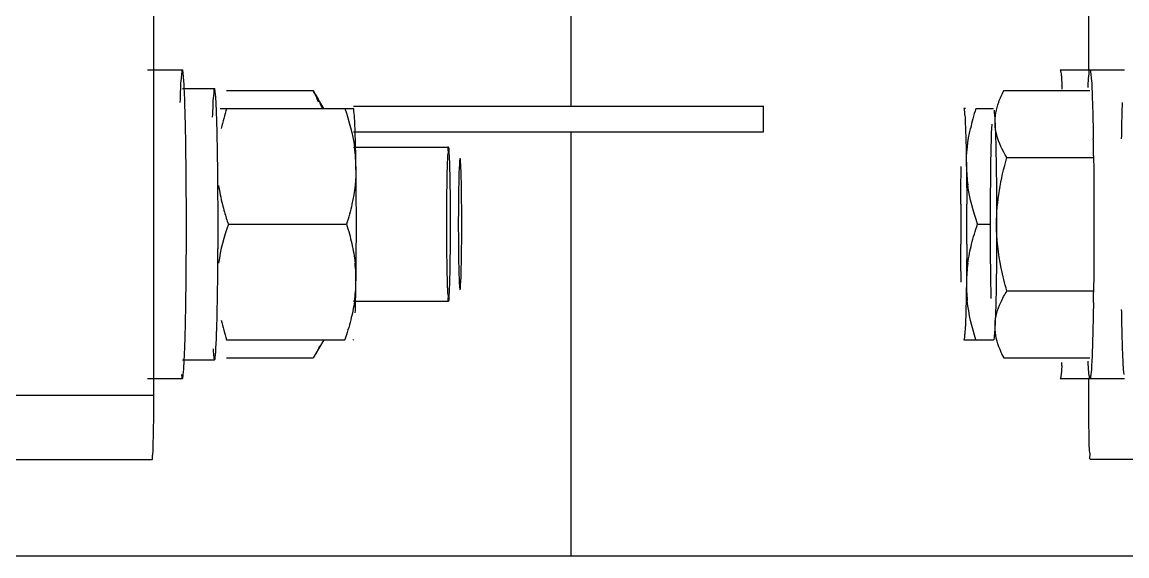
# Model space of a CAD drawing. Header units: millimetres. Extents: x 32496 to 166256, y 3504 to 23939.
# Drawn here: x 46390 to 46475.9, y 21551.9 to 21593.4 of the extents above; entities that cross this region are included whole.
import ezdxf

# ---------------------------------------------------------------- set-up
doc = ezdxf.new("R2010")
doc.units = ezdxf.units.MM
doc.layers.add('变压器模型_1__0', color=7, linetype='Continuous')

msp = doc.modelspace()

# ---------------------------------------------------------------- linework, layer by layer
at = {"layer": '变压器模型_1__0', "color": 6, "linetype": 'Continuous'}
for p, q in [((46400.22, 21564.388), (46400.22, 21679.388)), ((46472.922, 21589.694), (46472.922, 21598.718)), ((46432.64, 21597.219), (46432.64, 21586.888)), ((46399.741, 21589.694), (46402.44, 21589.694)), ((46470.702, 21589.694), (46475.715, 21589.694)), ((46402.44, 21588.244), (46404.939, 21588.244)), ((46405.879, 21588.086), (46412.618, 21588.086)), ((46412.618, 21588.086), (46412.778, 21587.821)), ((46466.322, 21588.086), (46466.162, 21587.821)), ((46466.322, 21588.086), (46473.016, 21588.086)), ((46413.433, 21586.685), (46412.778, 21587.821)), ((46405.391, 21586.694), (46415.736, 21586.694)), ((46415.736, 21586.888), (46447.64, 21586.888)), ((46447.64, 21584.888), (46447.64, 21586.888)), ((46463.341, 21586.694), (46463.205, 21586.694)), ((46464.144, 21586.694), (46465.508, 21586.694)), ((46415.736, 21584.888), (46447.64, 21584.888)), ((46432.64, 21584.888), (46432.64, 21551.888)), ((46415.736, 21583.694), (46423.133, 21583.694)), ((46423.137, 21583.692), (46423.133, 21583.694)), ((46466.558, 21582.89), (46473.252, 21582.89)), ((46406.015, 21577.694), (46415.204, 21577.694)), ((46464.28, 21577.694), (46465.283, 21577.694)), ((46415.736, 21571.694), (46423.133, 21571.694)), ((46423.133, 21571.694), (46423.137, 21571.696)), ((46466.558, 21572.498), (46473.252, 21572.498)), ((46405.879, 21568.694), (46415.068, 21568.694)), ((46413.433, 21568.703), (46412.778, 21567.567)), ((46463.205, 21568.694), (46465.508, 21568.694)), ((46412.778, 21567.567), (46412.618, 21567.302)), ((46466.162, 21567.567), (46466.322, 21567.302)), ((46402.44, 21567.144), (46404.939, 21567.144)), ((46405.879, 21567.302), (46412.618, 21567.302)), ((46466.322, 21567.302), (46473.016, 21567.302)), ((46399.741, 21565.694), (46402.44, 21565.694)), ((46470.702, 21565.694), (46475.715, 21565.694)), ((46472.922, 21564.388), (46472.922, 21565.694)), ((46339.968, 21559.388), (46400.089, 21559.388)), ((46488.059, 21559.388), (46473.053, 21559.388)), ((46263.64, 21551.888), (46786.057, 21551.888))]:
    msp.add_line(p, q, dxfattribs=at)
at = {"layer": '变压器模型_1__0', "color": 9, "linetype": 'Continuous'}
msp.add_line((46353.236, 21564.388), (46400.22, 21564.388), dxfattribs=at)
at = {"layer": '变压器模型_1__0', "color": 6, "linetype": 'Continuous'}
for centre, radius, start, end in [((46426.308, 21586.092), 44.596, 2.69826, 3.05591), ((46336.95, 21583.763), 68.196, 1.84642, 2.63741), ((46482.386, 21580.879), 19.146, 162.31783, 164.81939), ((46479.71, 21581.606), 16.373, 164.82417, 167.52219), ((46096.805, 21579.07), 305.942, 0.73126, 0.90284), ((46164.528, 21579.339), 240.678, 0.83587, 1.07062), ((46237.745, 21579.56), 178.214, 0.84673, 1.35669), ((46195.566, 21579.505), 277.754, 0.88148, 0.99533), ((46165.617, 21579.047), 307.706, 0.73706, 0.88109), ((46403.655, 21581.975), 12.288, 3.88183, 8.04207), ((46404.207, 21582.015), 11.734, 0.8756, 3.87171), ((46475.459, 21582.388), 12.051, 180.92122, 187.92536), ((46421.588, 21583.276), 16.54, 194.14435, 196.29453), ((46424.267, 21584.069), 19.333, 196.32412, 199.25428), ((46800.295, 21577.694), 337.326, 179.73449, 180.26551), ((46126.115, 21577.694), 337.326, 359.73449, 0.26551), ((45954.754, 21577.696), 448.001, 359.86363, 359.99978), ((46012.769, 21577.696), 392.447, 359.83882, 359.9997), ((46012.291, 21577.694), 392.925, 359.72188, 359.83928), ((45990.978, 21577.494), 411.776, 359.39483, 359.76622), ((46403.956, 21573.365), 11.985, 359.18369, 6.21394), ((46475.459, 21573), 12.052, 172.07846, 179.08), ((46093.288, 21576.369), 309.459, 359.09811, 359.29956), ((46164.184, 21576.054), 241.022, 358.93032, 359.18902), ((46403.877, 21573.389), 12.064, 351.92453, 359.0759), ((46252.5, 21575.509), 163.456, 358.63242, 358.95596), ((46212.137, 21576.266), 203.826, 358.94998, 359.1364), ((46475.392, 21573.023), 11.985, 179.18326, 186.21323), ((46164.819, 21576.353), 308.504, 359.11872, 359.26828), ((46302.553, 21574.302), 113.388, 358.23016, 358.63871), ((46437.468, 21568.702), 33.42, 356.54011, 356.96698)]:
    msp.add_arc(centre, radius, start, end, dxfattribs=at)
for points, knots in [([(46402.44, 21589.692), (46402.383, 21589.692), (46402.401, 21589.354), (46402.307, 21588.979), (46402.292, 21588.123), (46402.259, 21587.513), (46402.247, 21587.15)], [0, 0, 0, 0, 0.067125, 0.259821, 0.57384, 1, 1, 1, 1]), ([(46402.511, 21589.382), (46402.506, 21589.427), (46402.483, 21589.513), (46402.501, 21589.692), (46402.44, 21589.692)], [0, 0, 0, 0, 0.428297, 1, 1, 1, 1]), ([(46402.576, 21588.506), (46402.571, 21588.596), (46402.554, 21588.888), (46402.534, 21589.181), (46402.511, 21589.382)], [0, 0, 0, 0, 0.307698, 1, 1, 1, 1]), ([(46470.702, 21589.694), (46470.731, 21589.694), (46470.743, 21589.538), (46470.786, 21589.351), (46470.81, 21588.942), (46470.831, 21588.646), (46470.841, 21588.469)], [0, 0, 0, 0, 0.069702, 0.260174, 0.571225, 1, 1, 1, 1]), ([(46472.871, 21588.339), (46472.877, 21588.448), (46472.896, 21588.796), (46472.918, 21589.144), (46472.945, 21589.382)], [0, 0, 0, 0, 0.312587, 1, 1, 1, 1]), ([(46472.945, 21589.382), (46472.95, 21589.427), (46472.974, 21589.513), (46472.955, 21589.692), (46473.016, 21589.692)], [0, 0, 0, 0, 0.428297, 1, 1, 1, 1]), ([(46473.016, 21589.692), (46473.073, 21589.692), (46473.055, 21589.354), (46473.149, 21588.979), (46473.164, 21588.123), (46473.197, 21587.513), (46473.209, 21587.15)], [0, 0, 0, 0, 0.067125, 0.259821, 0.57384, 1, 1, 1, 1]), ([(46402.635, 21587.096), (46402.631, 21587.229), (46402.615, 21587.699), (46402.595, 21588.169), (46402.576, 21588.506)], [0, 0, 0, 0, 0.282726, 1, 1, 1, 1]), ([(46404.939, 21588.242), (46404.889, 21588.243), (46404.905, 21587.945), (46404.822, 21587.616), (46404.809, 21586.862), (46404.78, 21586.327), (46404.769, 21586.008)], [0, 0, 0, 0, 0.067125, 0.259821, 0.57384, 1, 1, 1, 1]), ([(46405.002, 21587.97), (46404.994, 21588.038), (46404.975, 21588.105), (46404.964, 21588.242), (46404.939, 21588.242)], [0, 0, 0, 0, 0.733464, 1, 1, 1, 1]), ([(46405.074, 21586.901), (46405.069, 21587.014), (46405.05, 21587.37), (46405.029, 21587.727), (46405.002, 21587.97)], [0, 0, 0, 0, 0.316918, 1, 1, 1, 1]), ([(46473.209, 21587.15), (46473.216, 21586.943), (46473.245, 21586.003), (46473.265, 21585.062), (46473.278, 21584.33)], [0, 0, 0, 0, 0.221177, 1, 1, 1, 1]), ([(46475.522, 21587.15), (46475.515, 21586.943), (46475.486, 21586.003), (46475.466, 21585.062), (46475.453, 21584.33)], [0, 0, 0, 0, 0.221177, 1, 1, 1, 1]), ([(46402.709, 21583.891), (46402.704, 21584.189), (46402.686, 21585.257), (46402.661, 21586.325), (46402.635, 21587.096)], [0, 0, 0, 0, 0.278673, 1, 1, 1, 1]), ([(46415.816, 21586.151), (46415.806, 21586.287), (46415.761, 21586.409), (46415.783, 21586.694), (46415.736, 21586.694)], [0, 0, 0, 0, 0.740027, 1, 1, 1, 1]), ([(46463.205, 21586.694), (46463.253, 21586.694), (46463.232, 21586.412), (46463.312, 21586.102), (46463.32, 21585.392), (46463.347, 21584.888), (46463.356, 21584.588)], [0, 0, 0, 0, 0.067688, 0.260366, 0.574189, 1, 1, 1, 1]), ([(46465.559, 21586.557), (46465.568, 21586.5), (46465.606, 21586.145), (46465.623, 21585.788), (46465.636, 21585.488)], [0, 0, 0, 0, 0.160483, 1, 1, 1, 1]), ([(46405.164, 21583.836), (46405.16, 21584.03), (46405.146, 21584.738), (46405.128, 21585.446), (46405.111, 21585.96)], [0, 0, 0, 0, 0.274354, 1, 1, 1, 1]), ([(46415.909, 21583.78), (46415.903, 21584.03), (46415.881, 21584.821), (46415.855, 21585.612), (46415.816, 21586.151)], [0, 0, 0, 0, 0.316073, 1, 1, 1, 1]), ([(46465.283, 21577.694), (46465.283, 21578.47), (46465.295, 21581.068), (46465.318, 21583.668), (46465.401, 21585.488)], [0, 0, 0, 0, 0.298652, 1, 1, 1, 1]), ([(46465.636, 21585.488), (46465.643, 21585.348), (46465.67, 21584.679), (46465.687, 21584.009), (46465.699, 21583.479)], [0, 0, 0, 0, 0.209541, 1, 1, 1, 1]), ([(46463.356, 21584.588), (46463.362, 21584.411), (46463.384, 21583.613), (46463.399, 21582.815), (46463.409, 21582.194)], [0, 0, 0, 0, 0.222097, 1, 1, 1, 1]), ([(46402.754, 21577.694), (46402.754, 21578.146), (46402.752, 21579.907), (46402.739, 21581.667), (46402.722, 21582.975)], [0, 0, 0, 0, 0.256926, 1, 1, 1, 1]), ([(46423.055, 21582.89), (46423.048, 21582.745), (46423.02, 21582.013), (46423.006, 21581.281), (46422.997, 21580.694)], [0, 0, 0, 0, 0.19848, 1, 1, 1, 1]), ([(46423.133, 21583.694), (46423.063, 21583.694), (46423.139, 21583.264), (46423.064, 21583.09), (46423.055, 21582.89)], [0, 0, 0, 0, 0.259472, 1, 1, 1, 1]), ([(46423.212, 21582.89), (46423.203, 21583.083), (46423.152, 21583.327), (46423.19, 21583.638), (46423.137, 21583.692)], [0, 0, 0, 0, 0.71721, 1, 1, 1, 1]), ([(46423.29, 21577.694), (46423.29, 21578.21), (46423.282, 21579.942), (46423.267, 21581.675), (46423.212, 21582.89)], [0, 0, 0, 0, 0.297707, 1, 1, 1, 1]), ([(46465.699, 21583.479), (46465.708, 21583.051), (46465.743, 21581.123), (46465.754, 21579.194), (46465.754, 21577.694)], [0, 0, 0, 0, 0.222137, 1, 1, 1, 1]), ([(46473.298, 21583.005), (46473.303, 21582.582), (46473.322, 21580.812), (46473.33, 21579.041), (46473.33, 21577.694)], [0, 0, 0, 0, 0.239034, 1, 1, 1, 1]), ([(46405.216, 21577.694), (46405.216, 21578.092), (46405.213, 21579.639), (46405.202, 21581.187), (46405.187, 21582.337)], [0, 0, 0, 0, 0.256926, 1, 1, 1, 1]), ([(46415.968, 21576.131), (46415.97, 21576.652), (46415.974, 21578.673), (46415.962, 21580.694), (46415.94, 21582.194)], [0, 0, 0, 0, 0.257767, 1, 1, 1, 1]), ([(46424.036, 21582.792), (46424.002, 21582.828), (46424.003, 21582.402), (46423.951, 21582.133), (46423.94, 21581.22), (46423.923, 21580.633), (46423.918, 21580.277)], [0, 0, 0, 0, 0.059195, 0.255159, 0.576201, 1, 1, 1, 1]), ([(46424.166, 21577.694), (46424.166, 21578.333), (46424.159, 21579.518), (46424.142, 21580.919), (46424.108, 21581.831), (46424.1, 21582.313), (46424.055, 21582.599), (46424.065, 21582.761), (46424.036, 21582.792)], [0, 0, 0, 0, 0.375766, 0.69732, 0.821679, 0.915471, 0.975522, 1, 1, 1, 1]), ([(46462.973, 21579.257), (46462.974, 21579.513), (46462.98, 21580.492), (46462.99, 21581.471), (46463.001, 21582.194)], [0, 0, 0, 0, 0.261286, 1, 1, 1, 1]), ([(46463.409, 21582.194), (46463.412, 21581.963), (46463.426, 21580.984), (46463.433, 21580.005), (46463.437, 21579.257)], [0, 0, 0, 0, 0.236446, 1, 1, 1, 1]), ([(46422.997, 21580.694), (46422.994, 21580.458), (46422.981, 21579.458), (46422.976, 21578.458), (46422.976, 21577.694)], [0, 0, 0, 0, 0.235642, 1, 1, 1, 1]), ([(46423.918, 21580.277), (46423.915, 21580.074), (46423.904, 21579.213), (46423.899, 21578.352), (46423.899, 21577.694)], [0, 0, 0, 0, 0.235202, 1, 1, 1, 1]), ([(46422.976, 21577.694), (46422.976, 21577.178), (46422.984, 21575.446), (46422.999, 21573.713), (46423.055, 21572.498)], [0, 0, 0, 0, 0.297707, 1, 1, 1, 1]), ([(46423.269, 21574.694), (46423.273, 21574.93), (46423.285, 21575.93), (46423.29, 21576.93), (46423.29, 21577.694)], [0, 0, 0, 0, 0.235642, 1, 1, 1, 1]), ([(46423.899, 21577.694), (46423.899, 21577.033), (46423.905, 21575.823), (46423.928, 21574.367), (46423.956, 21573.483), (46423.979, 21572.961), (46423.998, 21572.805), (46424.018, 21572.577), (46424.036, 21572.596)], [0, 0, 0, 0, 0.388231, 0.716235, 0.840199, 0.930656, 0.984494, 1, 1, 1, 1]), ([(46424.148, 21575.111), (46424.151, 21575.314), (46424.162, 21576.175), (46424.166, 21577.036), (46424.166, 21577.694)], [0, 0, 0, 0, 0.235202, 1, 1, 1, 1]), ([(46465.338, 21571.909), (46465.329, 21572.337), (46465.294, 21574.265), (46465.283, 21576.194), (46465.283, 21577.694)], [0, 0, 0, 0, 0.222137, 1, 1, 1, 1]), ([(46465.754, 21577.694), (46465.754, 21576.918), (46465.742, 21574.32), (46465.719, 21571.72), (46465.636, 21569.9)], [0, 0, 0, 0, 0.298652, 1, 1, 1, 1]), ([(46473.33, 21577.694), (46473.33, 21577.242), (46473.327, 21575.481), (46473.315, 21573.721), (46473.298, 21572.413)], [0, 0, 0, 0, 0.256926, 1, 1, 1, 1]), ([(46415.94, 21573.194), (46415.943, 21573.425), (46415.956, 21574.404), (46415.964, 21575.383), (46415.968, 21576.131)], [0, 0, 0, 0, 0.236446, 1, 1, 1, 1]), ([(46463.001, 21573.194), (46462.997, 21573.425), (46462.984, 21574.404), (46462.976, 21575.383), (46462.973, 21576.131)], [0, 0, 0, 0, 0.236446, 1, 1, 1, 1]), ([(46463.437, 21576.131), (46463.436, 21575.875), (46463.43, 21574.896), (46463.42, 21573.917), (46463.409, 21573.194)], [0, 0, 0, 0, 0.261286, 1, 1, 1, 1]), ([(46405.182, 21572.643), (46405.185, 21572.893), (46405.199, 21573.941), (46405.207, 21574.989), (46405.211, 21575.787)], [0, 0, 0, 0, 0.238798, 1, 1, 1, 1]), ([(46424.036, 21572.596), (46424.082, 21572.645), (46424.051, 21572.916), (46424.124, 21573.385), (46424.123, 21574.174), (46424.143, 21574.772), (46424.148, 21575.111)], [0, 0, 0, 0, 0.079912, 0.282005, 0.595283, 1, 1, 1, 1]), ([(46423.212, 21572.498), (46423.218, 21572.643), (46423.246, 21573.375), (46423.26, 21574.107), (46423.269, 21574.694)], [0, 0, 0, 0, 0.19848, 1, 1, 1, 1]), ([(46463.409, 21573.194), (46463.402, 21572.766), (46463.376, 21571.447), (46463.35, 21570.127), (46463.285, 21569.237)], [0, 0, 0, 0, 0.324034, 1, 1, 1, 1]), ([(46423.055, 21572.498), (46423.064, 21572.298), (46423.139, 21572.124), (46423.063, 21571.694), (46423.133, 21571.694)], [0, 0, 0, 0, 0.740528, 1, 1, 1, 1]), ([(46423.137, 21571.696), (46423.19, 21571.75), (46423.152, 21572.061), (46423.203, 21572.305), (46423.212, 21572.498)], [0, 0, 0, 0, 0.28279, 1, 1, 1, 1]), ([(46402.634, 21568.238), (46402.642, 21568.475), (46402.674, 21569.562), (46402.696, 21570.649), (46402.709, 21571.498)], [0, 0, 0, 0, 0.218493, 1, 1, 1, 1]), ([(46405.09, 21568.857), (46405.098, 21569.048), (46405.13, 21569.947), (46405.151, 21570.846), (46405.164, 21571.554)], [0, 0, 0, 0, 0.212396, 1, 1, 1, 1]), ([(46473.278, 21571.058), (46473.273, 21570.803), (46473.256, 21569.881), (46473.233, 21568.959), (46473.211, 21568.292)], [0, 0, 0, 0, 0.27641, 1, 1, 1, 1]), ([(46475.453, 21571.058), (46475.458, 21570.803), (46475.475, 21569.881), (46475.498, 21568.959), (46475.52, 21568.292)], [0, 0, 0, 0, 0.27641, 1, 1, 1, 1]), ([(46465.636, 21569.9), (46465.622, 21569.583), (46465.611, 21569.462), (46465.551, 21568.629), (46465.508, 21568.703)], [0, 0, 0, 0, 0.787131, 1, 1, 1, 1]), ([(46402.576, 21566.882), (46402.582, 21566.98), (46402.604, 21567.432), (46402.622, 21567.884), (46402.634, 21568.238)], [0, 0, 0, 0, 0.217433, 1, 1, 1, 1]), ([(46404.939, 21567.145), (46404.977, 21567.141), (46404.977, 21567.374), (46405.036, 21567.619), (46405.056, 21568.2), (46405.08, 21568.611), (46405.09, 21568.857)], [0, 0, 0, 0, 0.066438, 0.258187, 0.571414, 1, 1, 1, 1]), ([(46415.721, 21568.711), (46415.723, 21568.707), (46415.726, 21568.7), (46415.733, 21568.694), (46415.736, 21568.694)], [0, 0, 0, 0, 0.637997, 1, 1, 1, 1]), ([(46463.225, 21568.729), (46463.223, 21568.72), (46463.219, 21568.708), (46463.209, 21568.694), (46463.205, 21568.694)], [0, 0, 0, 0, 0.6749, 1, 1, 1, 1]), ([(46463.257, 21568.914), (46463.252, 21568.877), (46463.244, 21568.814), (46463.232, 21568.752), (46463.225, 21568.729)], [0, 0, 0, 0, 0.603918, 1, 1, 1, 1]), ([(46473.211, 21568.292), (46473.203, 21568.037), (46473.173, 21567.275), (46473.144, 21566.511), (46473.087, 21566.006)], [0, 0, 0, 0, 0.333885, 1, 1, 1, 1]), ([(46475.52, 21568.292), (46475.528, 21568.037), (46475.558, 21567.275), (46475.587, 21566.511), (46475.644, 21566.006)], [0, 0, 0, 0, 0.333885, 1, 1, 1, 1]), ([(46404.831, 21567.992), (46404.836, 21567.911), (46404.853, 21567.668), (46404.87, 21567.424), (46404.898, 21567.264)], [0, 0, 0, 0, 0.332729, 1, 1, 1, 1]), ([(46402.44, 21565.696), (46402.468, 21565.696), (46402.481, 21565.844), (46402.55, 21566.17), (46402.56, 21566.586), (46402.576, 21566.882)], [0, 0, 0, 0, 0.068814, 0.25809, 1, 1, 1, 1]), ([(46404.898, 21567.264), (46404.903, 21567.235), (46404.912, 21567.2), (46404.927, 21567.147), (46404.939, 21567.145)], [0, 0, 0, 0, 0.708578, 1, 1, 1, 1]), ([(46470.827, 21566.685), (46470.823, 21566.609), (46470.806, 21566.363), (46470.787, 21566.117), (46470.766, 21565.948)], [0, 0, 0, 0, 0.309219, 1, 1, 1, 1]), ([(46473.016, 21565.696), (46472.985, 21565.696), (46472.974, 21565.868), (46472.927, 21566.073), (46472.903, 21566.527), (46472.881, 21566.855), (46472.871, 21567.051)], [0, 0, 0, 0, 0.06828, 0.257991, 0.570427, 1, 1, 1, 1]), ([(46402.369, 21566.006), (46402.374, 21565.961), (46402.398, 21565.875), (46402.379, 21565.696), (46402.44, 21565.696)], [0, 0, 0, 0, 0.428297, 1, 1, 1, 1]), ([(46470.732, 21565.747), (46470.728, 21565.734), (46470.723, 21565.716), (46470.709, 21565.694), (46470.702, 21565.694)], [0, 0, 0, 0, 0.682297, 1, 1, 1, 1]), ([(46470.766, 21565.948), (46470.761, 21565.909), (46470.752, 21565.841), (46470.739, 21565.774), (46470.732, 21565.747)], [0, 0, 0, 0, 0.588998, 1, 1, 1, 1]), ([(46473.087, 21566.006), (46473.082, 21565.961), (46473.058, 21565.875), (46473.077, 21565.696), (46473.016, 21565.696)], [0, 0, 0, 0, 0.428297, 1, 1, 1, 1]), ([(46400.089, 21559.388), (46400.123, 21559.388), (46400.101, 21559.588), (46400.159, 21559.803), (46400.16, 21560.295), (46400.198, 21561.177), (46400.212, 21562.577), (46400.22, 21563.751), (46400.22, 21564.388)], [0, 0, 0, 0, 0.020077, 0.077133, 0.16934, 0.293545, 0.618221, 1, 1, 1, 1]), ([(46472.94, 21561.879), (46472.937, 21562.076), (46472.926, 21562.912), (46472.922, 21563.749), (46472.922, 21564.388)], [0, 0, 0, 0, 0.23551, 1, 1, 1, 1]), ([(46473.053, 21559.388), (46472.995, 21559.388), (46473.056, 21559.742), (46472.951, 21560.108), (46472.97, 21560.948), (46472.945, 21561.535), (46472.94, 21561.879)], [0, 0, 0, 0, 0.069878, 0.269197, 0.586316, 1, 1, 1, 1])]:
    msp.add_open_spline(points, degree=3, knots=knots, dxfattribs=at)
for points in [[(46413.022, 21587.192), (46412.91, 21587.499), (46412.772, 21587.798), (46412.618, 21588.086)], [(46465.919, 21587.191), (46466.03, 21587.499), (46466.168, 21587.797), (46466.322, 21588.086)], [(46412.778, 21587.821), (46412.984, 21587.462), (46413.167, 21587.087), (46413.301, 21586.695)], [(46465.636, 21585.488), (46465.61, 21586.063), (46465.722, 21586.65), (46465.919, 21587.191)], [(46405.879, 21586.694), (46405.717, 21586.186), (46405.575, 21585.67), (46405.46, 21585.149)], [(46415.068, 21586.694), (46415.407, 21585.72), (46415.678, 21584.715), (46415.822, 21583.694)], [(46465.766, 21584.641), (46465.695, 21584.917), (46465.649, 21585.203), (46465.636, 21585.488)], [(46463.409, 21582.194), (46463.394, 21583.183), (46463.511, 21584.178), (46463.724, 21585.144)], [(46466.558, 21582.89), (46466.219, 21583.434), (46465.927, 21584.021), (46465.766, 21584.641)], [(46405.187, 21582.337), (46405.185, 21582.508), (46405.183, 21582.679), (46405.18, 21582.85)], [(46465.754, 21577.694), (46465.754, 21579.447), (46466.072, 21581.206), (46466.558, 21582.89)], [(46415.94, 21582.194), (46415.955, 21581.205), (46415.838, 21580.209), (46415.624, 21579.243)], [(46405.258, 21580.717), (46405.328, 21580.218), (46405.427, 21579.723), (46405.55, 21579.234)], [(46464.28, 21577.694), (46463.938, 21578.678), (46463.665, 21579.694), (46463.522, 21580.726)], [(46415.624, 21579.243), (46415.509, 21578.72), (46415.366, 21578.204), (46415.204, 21577.694)], [(46406.015, 21577.694), (46405.673, 21576.712), (46405.4, 21575.697), (46405.257, 21574.666)], [(46415.204, 21577.694), (46415.362, 21577.198), (46415.501, 21576.696), (46415.615, 21576.188)], [(46463.813, 21576.144), (46463.944, 21576.667), (46464.103, 21577.184), (46464.28, 21577.694)], [(46466.114, 21574.286), (46465.885, 21575.405), (46465.754, 21576.552), (46465.754, 21577.694)], [(46402.75, 21575.814), (46402.752, 21576.086), (46402.752, 21576.358), (46402.753, 21576.629)], [(46415.615, 21576.188), (46415.728, 21575.685), (46415.815, 21575.175), (46415.87, 21574.662)], [(46463.522, 21574.661), (46463.591, 21575.16), (46463.69, 21575.655), (46463.813, 21576.144)], [(46466.558, 21572.498), (46466.387, 21573.088), (46466.237, 21573.684), (46466.114, 21574.286)], [(46402.724, 21572.586), (46402.727, 21572.773), (46402.729, 21572.959), (46402.731, 21573.145)], [(46415.822, 21571.694), (46415.753, 21571.206), (46415.655, 21570.721), (46415.535, 21570.243)], [(46464.144, 21568.694), (46463.831, 21569.68), (46463.589, 21570.697), (46463.478, 21571.726)], [(46466.073, 21571.603), (46466.213, 21571.912), (46466.378, 21572.21), (46466.558, 21572.498)], [(46465.636, 21569.9), (46465.663, 21570.485), (46465.831, 21571.069), (46466.073, 21571.603)], [(46473.287, 21571.608), (46473.284, 21571.425), (46473.281, 21571.241), (46473.278, 21571.058)], [(46405.461, 21570.234), (46405.576, 21569.715), (46405.718, 21569.201), (46405.879, 21568.694)], [(46415.535, 21570.243), (46415.404, 21569.72), (46415.245, 21569.203), (46415.068, 21568.694)], [(46463.285, 21569.237), (46463.278, 21569.129), (46463.269, 21569.022), (46463.257, 21568.914)], [(46465.689, 21569.052), (46465.642, 21569.331), (46465.624, 21569.617), (46465.636, 21569.9)], [(46466.322, 21567.302), (46466.031, 21567.85), (46465.792, 21568.44), (46465.689, 21569.052)], [(46413.103, 21568.196), (46413.005, 21567.981), (46412.895, 21567.772), (46412.778, 21567.567)]]:
    msp.add_open_spline(points, degree=3, dxfattribs=at)

doc.saveas('drawing.dxf')
